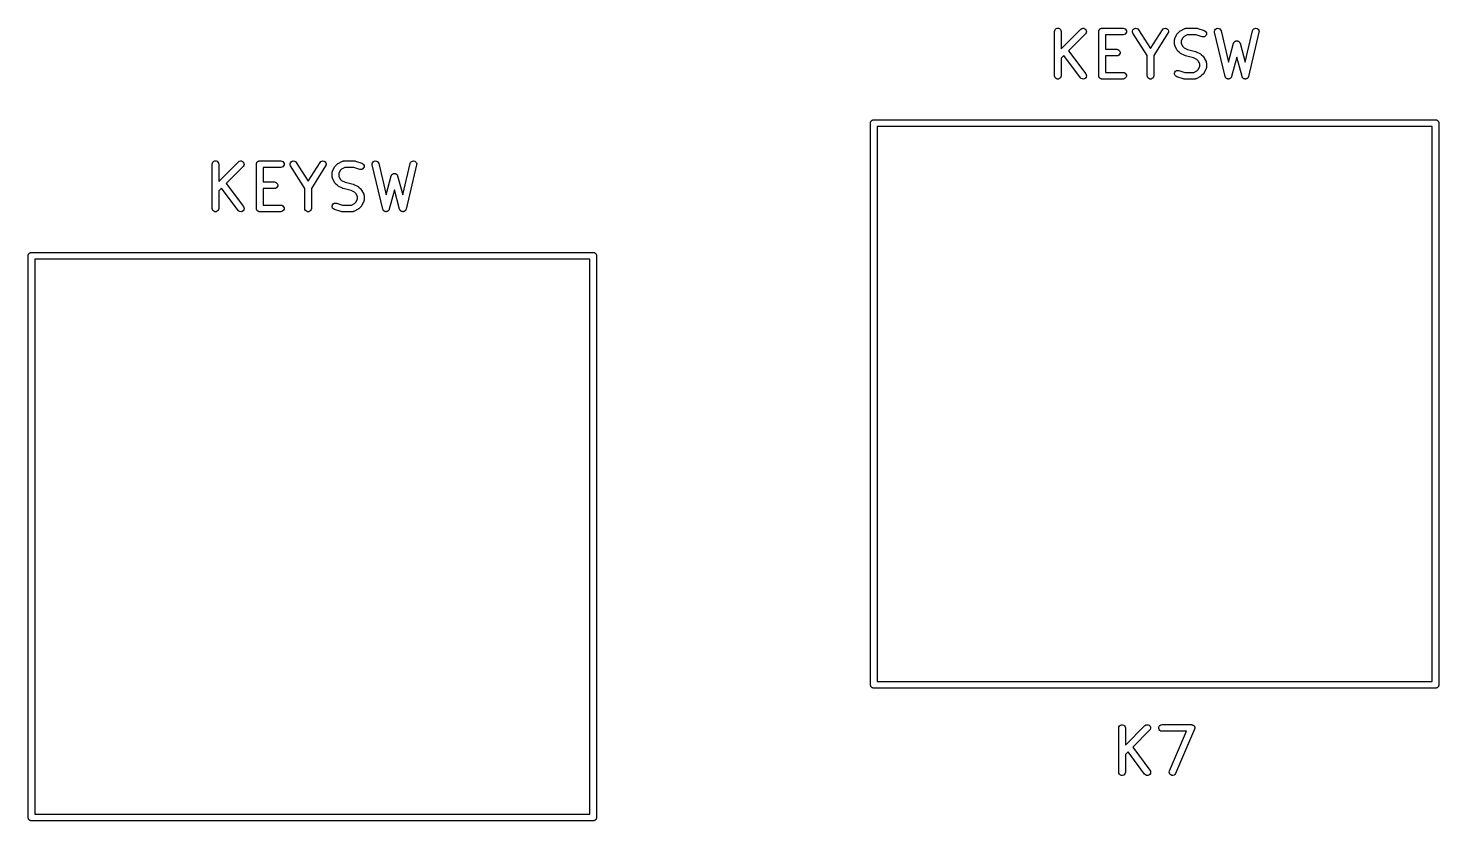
# Model space of a CAD drawing. Extents: x 78 to 205, y -87 to -13.
# Drawn here: x 96.7 to 128.6, y -33.86 to -15.94 of the extents above; entities that cross this region are included whole.
import ezdxf

# ---------------------------------------------------------------- set-up
doc = ezdxf.new("R2010")
doc.units = 0
doc.header["$MEASUREMENT"] = 0
doc.layers.add('BLACK', color=7, linetype='CONTINUOUS')

msp = doc.modelspace()

# ---------------------------------------------------------------- linework, layer by layer
at = {"layer": 'BLACK', "linetype": 'CONTINUOUS'}
for p, q in [((119.926, -15.9622), (119.946, -15.9454)), ((119.946, -15.9454), (119.97, -15.9365)), ((119.97, -15.9365), (119.997, -15.9365)), ((119.997, -15.9365), (120.021, -15.9454)), ((120.021, -15.9454), (120.041, -15.9622)), ((120.502, -15.9573), (120.523, -15.9424)), ((120.523, -15.9424), (120.548, -15.9357)), ((120.548, -15.9357), (120.574, -15.9379)), ((120.574, -15.9379), (120.598, -15.9489)), ((120.598, -15.9489), (120.616, -15.9674)), ((120.935, -15.9529), (120.941, -15.9496)), ((120.941, -15.9496), (120.946, -15.9454)), ((120.946, -15.9454), (120.952, -15.9432)), ((120.952, -15.9432), (120.958, -15.9399)), ((120.958, -15.9399), (120.964, -15.9388)), ((120.964, -15.9388), (120.97, -15.9365)), ((120.97, -15.9365), (120.977, -15.9365)), ((120.977, -15.9365), (120.984, -15.9354)), ((120.984, -15.9354), (121.46, -15.9354)), ((121.46, -15.9354), (121.485, -15.9399)), ((121.485, -15.9399), (121.508, -15.9529)), ((121.695, -15.9551), (121.717, -15.9411)), ((121.717, -15.9411), (121.742, -15.9354)), ((121.742, -15.9354), (121.768, -15.9389)), ((121.768, -15.9389), (121.791, -15.9509)), ((122.366, -15.9509), (122.39, -15.9389)), ((122.39, -15.9389), (122.415, -15.9354)), ((122.415, -15.9354), (122.441, -15.9411)), ((122.441, -15.9411), (122.463, -15.9551)), ((122.76, -15.9909), (122.855, -15.9433)), ((122.855, -15.9433), (122.859, -15.9421)), ((122.859, -15.9421), (122.863, -15.9399)), ((122.863, -15.9399), (122.871, -15.9384)), ((122.871, -15.9384), (122.88, -15.9359)), ((122.88, -15.9359), (122.884, -15.9361)), ((122.884, -15.9361), (122.888, -15.9354)), ((122.888, -15.9354), (123.126, -15.9354)), ((123.126, -15.9354), (123.138, -15.9375)), ((123.138, -15.9375), (123.15, -15.9392)), ((123.15, -15.9392), (123.293, -15.9868)), ((123.551, -15.9559), (123.573, -15.9415)), ((123.573, -15.9415), (123.598, -15.9355)), ((123.598, -15.9355), (123.624, -15.9385)), ((123.624, -15.9385), (123.647, -15.9502)), ((124.415, -15.9502), (124.438, -15.9385)), ((124.438, -15.9385), (124.464, -15.9355)), ((124.464, -15.9355), (124.489, -15.9415)), ((124.489, -15.9415), (124.511, -15.9559)), ((119.909, -16.0104), (119.913, -15.9847)), ((119.909, -17.0104), (119.909, -16.0104)), ((119.913, -15.9847), (119.926, -15.9622)), ((120.041, -15.9622), (120.054, -15.9847)), ((120.054, -15.9847), (120.059, -16.0104)), ((120.059, -16.4007), (120.502, -15.9573)), ((120.059, -16.0104), (120.059, -16.4007)), ((120.608, -16.0634), (120.225, -16.446)), ((120.623, -16.0421), (120.608, -16.0634)), ((120.616, -15.9674), (120.627, -15.991)), ((120.63, -16.0169), (120.623, -16.0421)), ((120.627, -15.991), (120.63, -16.0169)), ((120.909, -16.0104), (120.91, -16.0039)), ((120.909, -17.0104), (120.909, -16.0104)), ((120.91, -15.9974), (120.912, -15.9912)), ((120.91, -16.0039), (120.91, -15.9974)), ((120.912, -15.9912), (120.913, -15.9847)), ((120.913, -15.9847), (120.916, -15.979)), ((120.916, -15.979), (120.919, -15.9729)), ((120.919, -15.9729), (120.923, -15.9679)), ((120.923, -15.9679), (120.926, -15.9622)), ((120.926, -15.9622), (120.931, -15.958)), ((120.931, -15.958), (120.935, -15.9529)), ((121.46, -16.0854), (121.059, -16.0854)), ((121.059, -16.0854), (121.059, -16.4116)), ((121.485, -16.0809), (121.46, -16.0854)), ((121.508, -16.0678), (121.485, -16.0809)), ((121.508, -15.9529), (121.525, -15.9729)), ((121.525, -16.0479), (121.508, -16.0678)), ((121.525, -15.9729), (121.534, -15.9974)), ((121.534, -16.0234), (121.525, -16.0479)), ((121.534, -15.9974), (121.534, -16.0234)), ((121.671, -16.0006), (121.679, -15.9757)), ((121.672, -16.0266), (121.671, -16.0006)), ((121.682, -16.0506), (121.672, -16.0266)), ((121.679, -15.9757), (121.695, -15.9551)), ((122.004, -16.556), (121.682, -16.0506)), ((121.791, -15.9509), (121.809, -15.9701)), ((121.809, -15.9701), (122.079, -16.3945)), ((122.079, -16.3945), (122.349, -15.9701)), ((122.475, -16.0506), (122.154, -16.556)), ((122.349, -15.9701), (122.366, -15.9509)), ((122.463, -15.9551), (122.479, -15.9757)), ((122.485, -16.0266), (122.475, -16.0506)), ((122.479, -15.9757), (122.486, -16.0006)), ((122.486, -16.0006), (122.485, -16.0266)), ((122.623, -16.1923), (122.626, -16.1839)), ((122.624, -16.1966), (122.623, -16.1923)), ((122.623, -16.2009), (122.624, -16.1966)), ((122.623, -16.2961), (122.623, -16.2009)), ((122.626, -16.1839), (122.627, -16.1752)), ((122.627, -16.1752), (122.629, -16.1715)), ((122.629, -16.1715), (122.631, -16.1673)), ((122.631, -16.1673), (122.678, -16.0721)), ((122.678, -16.0721), (122.686, -16.0624)), ((122.686, -16.0624), (122.692, -16.0526)), ((122.692, -16.0526), (122.74, -16.005)), ((122.74, -16.005), (122.75, -15.9981)), ((122.75, -15.9981), (122.76, -15.9909)), ((122.807, -16.15), (122.773, -16.2186)), ((122.773, -16.2186), (122.773, -16.2784)), ((122.837, -16.1196), (122.807, -16.15)), ((122.906, -16.0854), (122.837, -16.1196)), ((123.114, -16.0854), (122.906, -16.0854)), ((123.246, -16.1292), (123.114, -16.0854)), ((123.271, -16.133), (123.246, -16.1292)), ((123.297, -16.1277), (123.271, -16.133)), ((123.293, -15.9868), (123.316, -15.9993)), ((123.319, -16.1141), (123.297, -16.1277)), ((123.316, -15.9993), (123.333, -16.0187)), ((123.335, -16.0937), (123.319, -16.1141)), ((123.333, -16.0187), (123.343, -16.043)), ((123.343, -16.069), (123.335, -16.0937)), ((123.343, -16.043), (123.343, -16.069)), ((123.528, -16.0017), (123.536, -15.9768)), ((123.53, -16.0278), (123.528, -16.0017)), ((123.768, -17.0278), (123.53, -16.0278)), ((123.536, -15.9768), (123.551, -15.9559)), ((123.647, -15.9502), (123.665, -15.9691)), ((123.665, -15.9691), (123.676, -15.993)), ((123.676, -15.993), (123.845, -16.7039)), ((123.961, -16.2707), (123.963, -16.2643)), ((123.963, -16.2643), (123.967, -16.259)), ((123.967, -16.259), (123.97, -16.2531)), ((123.97, -16.2531), (123.974, -16.2484)), ((123.974, -16.2484), (123.978, -16.243)), ((123.978, -16.243), (123.983, -16.2393)), ((123.983, -16.2393), (123.988, -16.2347)), ((123.988, -16.2347), (123.994, -16.2319)), ((123.994, -16.2319), (124, -16.2281)), ((124, -16.2281), (124.006, -16.2264)), ((124.006, -16.2264), (124.012, -16.2237)), ((124.012, -16.2237), (124.018, -16.2231)), ((124.018, -16.2231), (124.025, -16.2214)), ((124.025, -16.2214), (124.031, -16.2219)), ((124.031, -16.2219), (124.038, -16.2214)), ((124.038, -16.2214), (124.044, -16.2231)), ((124.044, -16.2231), (124.051, -16.2237)), ((124.051, -16.2237), (124.056, -16.2264)), ((124.056, -16.2264), (124.063, -16.2281)), ((124.063, -16.2281), (124.068, -16.2319)), ((124.068, -16.2319), (124.074, -16.2347)), ((124.074, -16.2347), (124.079, -16.2393)), ((124.079, -16.2393), (124.084, -16.243)), ((124.084, -16.243), (124.088, -16.2484)), ((124.088, -16.2484), (124.093, -16.2531)), ((124.093, -16.2531), (124.095, -16.259)), ((124.095, -16.259), (124.099, -16.2643)), ((124.099, -16.2643), (124.101, -16.2707)), ((124.218, -16.7039), (124.387, -15.993)), ((124.533, -16.0278), (124.295, -17.0278)), ((124.387, -15.993), (124.397, -15.9691)), ((124.397, -15.9691), (124.415, -15.9502)), ((124.511, -15.9559), (124.527, -15.9768)), ((124.527, -15.9768), (124.534, -16.0017)), ((124.534, -16.0017), (124.533, -16.0278)), ((120.118, -16.5531), (120.059, -16.6129)), ((120.495, -17.0554), (120.118, -16.5531)), ((120.225, -16.446), (120.615, -16.9654)), ((121.059, -16.4116), (121.317, -16.4116)), ((121.317, -16.5616), (121.059, -16.5616)), ((121.059, -16.5616), (121.059, -16.9354)), ((121.317, -16.4116), (121.343, -16.4161)), ((121.343, -16.557), (121.317, -16.5616)), ((121.343, -16.4161), (121.365, -16.4291)), ((121.365, -16.544), (121.343, -16.557)), ((121.365, -16.4291), (121.382, -16.4491)), ((121.382, -16.5241), (121.365, -16.544)), ((121.382, -16.4491), (121.391, -16.4735)), ((121.391, -16.4996), (121.382, -16.5241)), ((121.391, -16.4735), (121.391, -16.4996)), ((122.004, -17.0104), (122.004, -16.556)), ((122.154, -16.556), (122.154, -17.0104)), ((122.624, -16.3004), (122.623, -16.2961)), ((122.623, -16.3047), (122.624, -16.3004)), ((122.626, -16.3131), (122.623, -16.3047)), ((122.627, -16.3217), (122.626, -16.3131)), ((122.629, -16.3255), (122.627, -16.3217)), ((122.631, -16.3296), (122.629, -16.3255)), ((122.678, -16.4249), (122.631, -16.3296)), ((122.686, -16.4345), (122.678, -16.4249)), ((122.692, -16.4444), (122.686, -16.4345)), ((122.74, -16.492), (122.692, -16.4444)), ((122.75, -16.4989), (122.74, -16.492)), ((122.76, -16.506), (122.75, -16.4989)), ((122.855, -16.5537), (122.76, -16.506)), ((122.773, -16.2784), (122.807, -16.3469)), ((122.807, -16.3469), (122.837, -16.3773)), ((122.837, -16.3773), (122.914, -16.4158)), ((122.863, -16.556), (122.855, -16.5537)), ((122.87, -16.5593), (122.863, -16.556)), ((123.053, -16.605), (122.87, -16.5593)), ((122.914, -16.4158), (123.097, -16.4614)), ((123.097, -16.4614), (123.104, -16.4648)), ((123.104, -16.4648), (123.112, -16.4671)), ((123.112, -16.4671), (123.208, -16.5147)), ((123.208, -16.5147), (123.217, -16.5219)), ((123.217, -16.5219), (123.227, -16.5288)), ((123.227, -16.5288), (123.275, -16.5764)), ((123.275, -16.5764), (123.282, -16.5862)), ((123.282, -16.5862), (123.289, -16.5959)), ((123.845, -16.7039), (123.959, -16.2768)), ((124.031, -16.5872), (123.913, -17.0297)), ((123.959, -16.2768), (123.961, -16.2707)), ((124.149, -17.0297), (124.031, -16.5872)), ((124.101, -16.2707), (124.104, -16.2768)), ((124.104, -16.2768), (124.218, -16.7039)), ((120.059, -16.6129), (120.059, -17.0104)), ((122.632, -16.927), (122.648, -16.9066)), ((122.648, -16.9066), (122.67, -16.893)), ((122.67, -16.893), (122.696, -16.8878)), ((122.696, -16.8878), (122.722, -16.8916)), ((122.722, -16.8916), (122.853, -16.9354)), ((123.13, -16.6434), (123.053, -16.605)), ((123.061, -16.9354), (123.13, -16.9011)), ((123.16, -16.6739), (123.13, -16.6434)), ((123.13, -16.9011), (123.16, -16.8707)), ((123.194, -16.7424), (123.16, -16.6739)), ((123.16, -16.8707), (123.194, -16.8022)), ((123.194, -16.8022), (123.194, -16.7424)), ((123.289, -16.5959), (123.336, -16.6911)), ((123.336, -16.8534), (123.289, -16.9487)), ((123.336, -16.6911), (123.338, -16.6953)), ((123.338, -16.8493), (123.336, -16.8534)), ((123.338, -16.6953), (123.34, -16.699)), ((123.34, -16.8456), (123.338, -16.8493)), ((123.34, -16.699), (123.341, -16.7077)), ((123.341, -16.8369), (123.34, -16.8456)), ((123.341, -16.7077), (123.344, -16.7161)), ((123.344, -16.8285), (123.341, -16.8369)), ((123.344, -16.7161), (123.343, -16.7204)), ((123.343, -16.7204), (123.344, -16.7247)), ((123.344, -16.8199), (123.343, -16.8242)), ((123.343, -16.8242), (123.344, -16.8285)), ((123.344, -16.7247), (123.344, -16.8199)), ((119.913, -17.036), (119.909, -17.0104)), ((119.926, -17.0586), (119.913, -17.036)), ((119.946, -17.0753), (119.926, -17.0586)), ((119.97, -17.0842), (119.946, -17.0753)), ((119.997, -17.0842), (119.97, -17.0842)), ((120.021, -17.0753), (119.997, -17.0842)), ((120.041, -17.0586), (120.021, -17.0753)), ((120.054, -17.036), (120.041, -17.0586)), ((120.059, -17.0104), (120.054, -17.036)), ((120.514, -17.0732), (120.495, -17.0554)), ((120.538, -17.0834), (120.514, -17.0732)), ((120.564, -17.0848), (120.538, -17.0834)), ((120.589, -17.0773), (120.564, -17.0848)), ((120.61, -17.0617), (120.589, -17.0773)), ((120.624, -17.0398), (120.61, -17.0617)), ((120.615, -16.9654), (120.627, -16.9886)), ((120.63, -17.0145), (120.624, -17.0398)), ((120.627, -16.9886), (120.63, -17.0145)), ((120.91, -17.0168), (120.909, -17.0104)), ((120.91, -17.0234), (120.91, -17.0168)), ((120.912, -17.0296), (120.91, -17.0234)), ((120.913, -17.036), (120.912, -17.0296)), ((120.916, -17.0417), (120.913, -17.036)), ((120.919, -17.0479), (120.916, -17.0417)), ((120.923, -17.0529), (120.919, -17.0479)), ((120.926, -17.0586), (120.923, -17.0529)), ((120.931, -17.0628), (120.926, -17.0586)), ((120.935, -17.0678), (120.931, -17.0628)), ((120.941, -17.0711), (120.935, -17.0678)), ((120.946, -17.0753), (120.941, -17.0711)), ((120.952, -17.0776), (120.946, -17.0753)), ((120.958, -17.0809), (120.952, -17.0776)), ((120.964, -17.082), (120.958, -17.0809)), ((120.97, -17.0842), (120.964, -17.082)), ((120.977, -17.0842), (120.97, -17.0842)), ((120.984, -17.0854), (120.977, -17.0842)), ((121.46, -17.0854), (120.984, -17.0854)), ((121.059, -16.9354), (121.46, -16.9354)), ((121.46, -16.9354), (121.485, -16.9399)), ((121.485, -17.0809), (121.46, -17.0854)), ((121.485, -16.9399), (121.508, -16.9529)), ((121.508, -17.0678), (121.485, -17.0809)), ((121.508, -16.9529), (121.525, -16.9729)), ((121.525, -17.0479), (121.508, -17.0678)), ((121.525, -16.9729), (121.534, -16.9974)), ((121.534, -17.0234), (121.525, -17.0479)), ((121.534, -16.9974), (121.534, -17.0234)), ((122.008, -17.036), (122.004, -17.0104)), ((122.021, -17.0586), (122.008, -17.036)), ((122.041, -17.0753), (122.021, -17.0586)), ((122.066, -17.0842), (122.041, -17.0753)), ((122.092, -17.0842), (122.066, -17.0842)), ((122.116, -17.0753), (122.092, -17.0842)), ((122.136, -17.0586), (122.116, -17.0753)), ((122.149, -17.036), (122.136, -17.0586)), ((122.154, -17.0104), (122.149, -17.036)), ((122.624, -16.9518), (122.632, -16.927)), ((122.624, -16.9778), (122.624, -16.9518)), ((122.634, -17.002), (122.624, -16.9778)), ((122.651, -17.0215), (122.634, -17.002)), ((122.674, -17.0339), (122.651, -17.0215)), ((122.817, -17.0815), (122.674, -17.0339)), ((122.829, -17.0833), (122.817, -17.0815)), ((122.841, -17.0854), (122.829, -17.0833)), ((123.079, -17.0854), (122.841, -17.0854)), ((122.853, -16.9354), (123.061, -16.9354)), ((123.083, -17.0846), (123.079, -17.0854)), ((123.087, -17.0849), (123.083, -17.0846)), ((123.096, -17.0824), (123.087, -17.0849)), ((123.104, -17.0809), (123.096, -17.0824)), ((123.108, -17.0787), (123.104, -17.0809)), ((123.112, -17.0775), (123.108, -17.0787)), ((123.208, -17.0298), (123.112, -17.0775)), ((123.217, -17.0227), (123.208, -17.0298)), ((123.227, -17.0158), (123.217, -17.0227)), ((123.275, -16.9682), (123.227, -17.0158)), ((123.282, -16.9583), (123.275, -16.9682)), ((123.289, -16.9487), (123.282, -16.9583)), ((123.771, -17.0348), (123.768, -17.0278)), ((123.773, -17.0422), (123.771, -17.0348)), ((123.776, -17.0466), (123.773, -17.0422)), ((123.778, -17.0517), (123.776, -17.0466)), ((123.783, -17.0572), (123.778, -17.0517)), ((123.788, -17.0635), (123.783, -17.0572)), ((123.792, -17.0666), (123.788, -17.0635)), ((123.796, -17.0706), (123.792, -17.0666)), ((123.803, -17.074), (123.796, -17.0706)), ((123.809, -17.0784), (123.803, -17.074)), ((123.814, -17.0798), (123.809, -17.0784)), ((123.819, -17.0823), (123.814, -17.0798)), ((123.827, -17.0831), (123.819, -17.0823)), ((123.834, -17.0851), (123.827, -17.0831)), ((123.84, -17.0846), (123.834, -17.0851)), ((123.845, -17.0852), (123.84, -17.0846)), ((123.853, -17.0835), (123.845, -17.0852)), ((123.86, -17.0828), (123.853, -17.0835)), ((123.865, -17.0805), (123.86, -17.0828)), ((123.87, -17.0792), (123.865, -17.0805)), ((123.877, -17.075), (123.87, -17.0792)), ((123.884, -17.0718), (123.877, -17.075)), ((123.888, -17.0679), (123.884, -17.0718)), ((123.892, -17.0649), (123.888, -17.0679)), ((123.897, -17.0587), (123.892, -17.0649)), ((123.902, -17.0533), (123.897, -17.0587)), ((123.904, -17.0484), (123.902, -17.0533)), ((123.908, -17.044), (123.904, -17.0484)), ((123.91, -17.0366), (123.908, -17.044)), ((123.913, -17.0297), (123.91, -17.0366)), ((124.152, -17.0366), (124.149, -17.0297)), ((124.155, -17.044), (124.152, -17.0366)), ((124.158, -17.0484), (124.155, -17.044)), ((124.16, -17.0533), (124.158, -17.0484)), ((124.166, -17.0587), (124.16, -17.0533)), ((124.17, -17.0649), (124.166, -17.0587)), ((124.175, -17.0679), (124.17, -17.0649)), ((124.179, -17.0718), (124.175, -17.0679)), ((124.185, -17.075), (124.179, -17.0718)), ((124.192, -17.0792), (124.185, -17.075)), ((124.197, -17.0805), (124.192, -17.0792)), ((124.202, -17.0828), (124.197, -17.0805)), ((124.21, -17.0835), (124.202, -17.0828)), ((124.217, -17.0852), (124.21, -17.0835)), ((124.223, -17.0846), (124.217, -17.0852)), ((124.228, -17.0851), (124.223, -17.0846)), ((124.235, -17.0831), (124.228, -17.0851)), ((124.243, -17.0823), (124.235, -17.0831)), ((124.248, -17.0798), (124.243, -17.0823)), ((124.253, -17.0784), (124.248, -17.0798)), ((124.26, -17.074), (124.253, -17.0784)), ((124.266, -17.0706), (124.26, -17.074)), ((124.27, -17.0666), (124.266, -17.0706)), ((124.275, -17.0635), (124.27, -17.0666)), ((124.279, -17.0572), (124.275, -17.0635)), ((124.284, -17.0517), (124.279, -17.0572)), ((124.286, -17.0466), (124.284, -17.0517)), ((124.29, -17.0422), (124.286, -17.0466)), ((124.292, -17.0348), (124.29, -17.0422)), ((124.295, -17.0278), (124.292, -17.0348)), ((115.749, -18.0688), (115.751, -18.0625)), ((115.749, -18.0754), (115.749, -18.0688)), ((115.749, -30.7886), (115.749, -18.0754)), ((115.751, -18.0625), (115.752, -18.056)), ((115.752, -18.056), (115.756, -18.0502)), ((115.756, -18.0502), (115.758, -18.0439)), ((115.758, -18.0439), (115.762, -18.0388)), ((115.762, -18.0388), (115.766, -18.033)), ((115.766, -18.033), (115.771, -18.0288)), ((115.771, -18.0288), (115.775, -18.0237)), ((115.775, -18.0237), (115.781, -18.0203)), ((115.781, -18.0203), (115.786, -18.016)), ((115.786, -18.016), (115.792, -18.0138)), ((115.792, -18.0138), (115.798, -18.0104)), ((115.798, -18.0104), (115.805, -18.0093)), ((115.805, -18.0093), (115.811, -18.007)), ((115.811, -18.007), (115.817, -18.007)), ((115.817, -18.007), (115.817, -18.007)), ((115.817, -18.007), (128.531, -18.007)), ((115.899, -18.157), (115.899, -30.707)), ((128.449, -18.157), (115.899, -18.157)), ((128.449, -30.707), (128.449, -18.157)), ((128.531, -18.007), (128.537, -18.007)), ((128.531, -18.007), (128.531, -18.007)), ((128.537, -18.007), (128.543, -18.0093)), ((128.543, -18.0093), (128.55, -18.0104)), ((128.55, -18.0104), (128.556, -18.0138)), ((128.556, -18.0138), (128.562, -18.016)), ((128.562, -18.016), (128.567, -18.0203)), ((128.567, -18.0203), (128.573, -18.0237)), ((128.573, -18.0237), (128.577, -18.0288)), ((128.577, -18.0288), (128.582, -18.033)), ((128.582, -18.033), (128.586, -18.0388)), ((128.586, -18.0388), (128.59, -18.0439)), ((128.59, -18.0439), (128.592, -18.0502)), ((128.592, -18.0502), (128.596, -18.056)), ((128.596, -18.056), (128.597, -18.0625)), ((128.597, -18.0625), (128.599, -18.0688)), ((128.599, -18.0688), (128.599, -18.0754)), ((128.599, -18.0754), (128.599, -18.0754)), ((128.599, -18.0754), (128.599, -30.7886)), ((100.859, -19.0104), (100.863, -18.9847)), ((100.859, -20.0104), (100.859, -19.0104)), ((100.863, -18.9847), (100.876, -18.9622)), ((100.876, -18.9622), (100.896, -18.9454)), ((100.896, -18.9454), (100.92, -18.9365)), ((100.92, -18.9365), (100.947, -18.9365)), ((100.947, -18.9365), (100.971, -18.9454)), ((100.971, -18.9454), (100.991, -18.9622)), ((100.991, -18.9622), (101.004, -18.9847)), ((101.004, -18.9847), (101.009, -19.0104)), ((101.009, -19.4007), (101.452, -18.9573)), ((101.009, -19.0104), (101.009, -19.4007)), ((101.558, -19.0634), (101.175, -19.446)), ((101.452, -18.9573), (101.473, -18.9424)), ((101.473, -18.9424), (101.498, -18.9357)), ((101.498, -18.9357), (101.524, -18.9379)), ((101.524, -18.9379), (101.548, -18.9489)), ((101.548, -18.9489), (101.566, -18.9674)), ((101.573, -19.0421), (101.558, -19.0634)), ((101.566, -18.9674), (101.577, -18.991)), ((101.58, -19.0169), (101.573, -19.0421)), ((101.577, -18.991), (101.58, -19.0169)), ((101.859, -19.0104), (101.86, -19.0039)), ((101.859, -20.0104), (101.859, -19.0104)), ((101.86, -18.9974), (101.862, -18.9912)), ((101.86, -19.0039), (101.86, -18.9974)), ((101.862, -18.9912), (101.863, -18.9847)), ((101.863, -18.9847), (101.866, -18.979)), ((101.866, -18.979), (101.869, -18.9729)), ((101.869, -18.9729), (101.873, -18.9679)), ((101.873, -18.9679), (101.876, -18.9622)), ((101.876, -18.9622), (101.881, -18.958)), ((101.881, -18.958), (101.885, -18.9529)), ((101.885, -18.9529), (101.891, -18.9496)), ((101.891, -18.9496), (101.896, -18.9454)), ((101.896, -18.9454), (101.902, -18.9432)), ((101.902, -18.9432), (101.908, -18.9399)), ((101.908, -18.9399), (101.914, -18.9388)), ((101.914, -18.9388), (101.92, -18.9365)), ((101.92, -18.9365), (101.927, -18.9365)), ((101.927, -18.9365), (101.934, -18.9354)), ((101.934, -18.9354), (102.41, -18.9354)), ((102.41, -19.0854), (102.009, -19.0854)), ((102.009, -19.0854), (102.009, -19.4116)), ((102.41, -18.9354), (102.435, -18.9399)), ((102.435, -19.0809), (102.41, -19.0854)), ((102.435, -18.9399), (102.458, -18.9529)), ((102.458, -19.0678), (102.435, -19.0809)), ((102.458, -18.9529), (102.475, -18.9729)), ((102.475, -19.0479), (102.458, -19.0678)), ((102.475, -18.9729), (102.484, -18.9974)), ((102.484, -19.0234), (102.475, -19.0479)), ((102.484, -18.9974), (102.484, -19.0234)), ((102.621, -19.0006), (102.629, -18.9757)), ((102.622, -19.0266), (102.621, -19.0006)), ((102.632, -19.0506), (102.622, -19.0266)), ((102.629, -18.9757), (102.645, -18.9551)), ((102.954, -19.556), (102.632, -19.0506)), ((102.645, -18.9551), (102.667, -18.9411)), ((102.667, -18.9411), (102.692, -18.9354)), ((102.692, -18.9354), (102.718, -18.9389)), ((102.718, -18.9389), (102.741, -18.9509)), ((102.741, -18.9509), (102.759, -18.9701)), ((102.759, -18.9701), (103.029, -19.3945)), ((103.029, -19.3945), (103.299, -18.9701)), ((103.425, -19.0506), (103.104, -19.556)), ((103.299, -18.9701), (103.316, -18.9509)), ((103.316, -18.9509), (103.34, -18.9389)), ((103.34, -18.9389), (103.365, -18.9354)), ((103.365, -18.9354), (103.391, -18.9411)), ((103.391, -18.9411), (103.413, -18.9551)), ((103.413, -18.9551), (103.429, -18.9757)), ((103.435, -19.0266), (103.425, -19.0506)), ((103.429, -18.9757), (103.436, -19.0006)), ((103.436, -19.0006), (103.435, -19.0266)), ((103.581, -19.1673), (103.628, -19.0721)), ((103.628, -19.0721), (103.636, -19.0624)), ((103.636, -19.0624), (103.642, -19.0526)), ((103.642, -19.0526), (103.69, -19.005)), ((103.69, -19.005), (103.7, -18.9981)), ((103.7, -18.9981), (103.71, -18.9909)), ((103.71, -18.9909), (103.805, -18.9433)), ((103.787, -19.1196), (103.757, -19.15)), ((103.856, -19.0854), (103.787, -19.1196)), ((103.805, -18.9433), (103.809, -18.9421)), ((103.809, -18.9421), (103.813, -18.9399)), ((103.813, -18.9399), (103.821, -18.9384)), ((103.821, -18.9384), (103.83, -18.9359)), ((103.83, -18.9359), (103.834, -18.9361)), ((103.834, -18.9361), (103.838, -18.9354)), ((103.838, -18.9354), (104.076, -18.9354)), ((104.064, -19.0854), (103.856, -19.0854)), ((104.196, -19.1292), (104.064, -19.0854)), ((104.076, -18.9354), (104.088, -18.9375)), ((104.088, -18.9375), (104.1, -18.9392)), ((104.1, -18.9392), (104.243, -18.9868)), ((104.221, -19.133), (104.196, -19.1292)), ((104.247, -19.1277), (104.221, -19.133)), ((104.243, -18.9868), (104.266, -18.9993)), ((104.269, -19.1141), (104.247, -19.1277)), ((104.266, -18.9993), (104.283, -19.0187)), ((104.285, -19.0937), (104.269, -19.1141)), ((104.283, -19.0187), (104.293, -19.043)), ((104.293, -19.069), (104.285, -19.0937)), ((104.293, -19.043), (104.293, -19.069)), ((104.478, -19.0017), (104.486, -18.9768)), ((104.48, -19.0278), (104.478, -19.0017)), ((104.718, -20.0278), (104.48, -19.0278)), ((104.486, -18.9768), (104.501, -18.9559)), ((104.501, -18.9559), (104.523, -18.9415)), ((104.523, -18.9415), (104.548, -18.9355)), ((104.548, -18.9355), (104.574, -18.9385)), ((104.574, -18.9385), (104.597, -18.9502)), ((104.597, -18.9502), (104.615, -18.9691)), ((104.615, -18.9691), (104.626, -18.993)), ((104.626, -18.993), (104.795, -19.7039)), ((105.168, -19.7039), (105.337, -18.993)), ((105.483, -19.0278), (105.245, -20.0278)), ((105.337, -18.993), (105.347, -18.9691)), ((105.347, -18.9691), (105.365, -18.9502)), ((105.365, -18.9502), (105.388, -18.9385)), ((105.388, -18.9385), (105.414, -18.9355)), ((105.414, -18.9355), (105.439, -18.9415)), ((105.439, -18.9415), (105.461, -18.9559)), ((105.461, -18.9559), (105.477, -18.9768)), ((105.477, -18.9768), (105.484, -19.0017)), ((105.484, -19.0017), (105.483, -19.0278)), ((101.175, -19.446), (101.565, -19.9654)), ((102.009, -19.4116), (102.267, -19.4116)), ((102.267, -19.4116), (102.293, -19.4161)), ((102.293, -19.4161), (102.315, -19.4291)), ((102.315, -19.4291), (102.332, -19.4491)), ((102.332, -19.4491), (102.341, -19.4735)), ((103.573, -19.1923), (103.576, -19.1839)), ((103.574, -19.1966), (103.573, -19.1923)), ((103.573, -19.2009), (103.574, -19.1966)), ((103.573, -19.2961), (103.573, -19.2009)), ((103.574, -19.3004), (103.573, -19.2961)), ((103.573, -19.3047), (103.574, -19.3004)), ((103.576, -19.3131), (103.573, -19.3047)), ((103.576, -19.1839), (103.577, -19.1752)), ((103.577, -19.3217), (103.576, -19.3131)), ((103.577, -19.1752), (103.579, -19.1715)), ((103.579, -19.3255), (103.577, -19.3217)), ((103.579, -19.1715), (103.581, -19.1673)), ((103.581, -19.3296), (103.579, -19.3255)), ((103.628, -19.4249), (103.581, -19.3296)), ((103.636, -19.4345), (103.628, -19.4249)), ((103.642, -19.4444), (103.636, -19.4345)), ((103.69, -19.492), (103.642, -19.4444)), ((103.757, -19.15), (103.723, -19.2186)), ((103.723, -19.2186), (103.723, -19.2784)), ((103.723, -19.2784), (103.757, -19.3469)), ((103.757, -19.3469), (103.787, -19.3773)), ((103.787, -19.3773), (103.864, -19.4158)), ((103.864, -19.4158), (104.047, -19.4614)), ((104.795, -19.7039), (104.909, -19.2768)), ((104.909, -19.2768), (104.911, -19.2707)), ((104.911, -19.2707), (104.913, -19.2643)), ((104.913, -19.2643), (104.917, -19.259)), ((104.917, -19.259), (104.92, -19.2531)), ((104.92, -19.2531), (104.924, -19.2484)), ((104.924, -19.2484), (104.928, -19.243)), ((104.928, -19.243), (104.933, -19.2393)), ((104.933, -19.2393), (104.938, -19.2347)), ((104.938, -19.2347), (104.944, -19.2319)), ((104.944, -19.2319), (104.95, -19.2281)), ((104.95, -19.2281), (104.956, -19.2264)), ((104.956, -19.2264), (104.962, -19.2237)), ((104.962, -19.2237), (104.968, -19.2231)), ((104.968, -19.2231), (104.975, -19.2214)), ((104.975, -19.2214), (104.981, -19.2219)), ((104.981, -19.2219), (104.988, -19.2214)), ((104.988, -19.2214), (104.994, -19.2231)), ((104.994, -19.2231), (105.001, -19.2237)), ((105.001, -19.2237), (105.006, -19.2264)), ((105.006, -19.2264), (105.013, -19.2281)), ((105.013, -19.2281), (105.018, -19.2319)), ((105.018, -19.2319), (105.024, -19.2347)), ((105.024, -19.2347), (105.029, -19.2393)), ((105.029, -19.2393), (105.034, -19.243)), ((105.034, -19.243), (105.038, -19.2484)), ((105.038, -19.2484), (105.043, -19.2531)), ((105.043, -19.2531), (105.045, -19.259)), ((105.045, -19.259), (105.049, -19.2643)), ((105.049, -19.2643), (105.051, -19.2707)), ((105.051, -19.2707), (105.054, -19.2768)), ((105.054, -19.2768), (105.168, -19.7039)), ((101.068, -19.5531), (101.009, -19.6129)), ((101.009, -19.6129), (101.009, -20.0104)), ((101.445, -20.0554), (101.068, -19.5531)), ((102.267, -19.5616), (102.009, -19.5616)), ((102.009, -19.5616), (102.009, -19.9354)), ((102.293, -19.557), (102.267, -19.5616)), ((102.315, -19.544), (102.293, -19.557)), ((102.332, -19.5241), (102.315, -19.544)), ((102.341, -19.4996), (102.332, -19.5241)), ((102.341, -19.4735), (102.341, -19.4996)), ((102.954, -20.0104), (102.954, -19.556)), ((103.104, -19.556), (103.104, -20.0104)), ((103.7, -19.4989), (103.69, -19.492)), ((103.71, -19.506), (103.7, -19.4989)), ((103.805, -19.5537), (103.71, -19.506)), ((103.813, -19.556), (103.805, -19.5537)), ((103.82, -19.5593), (103.813, -19.556)), ((104.003, -19.605), (103.82, -19.5593)), ((104.08, -19.6434), (104.003, -19.605)), ((104.047, -19.4614), (104.054, -19.4648)), ((104.054, -19.4648), (104.062, -19.4671)), ((104.062, -19.4671), (104.158, -19.5147)), ((104.11, -19.6739), (104.08, -19.6434)), ((104.144, -19.7424), (104.11, -19.6739)), ((104.144, -19.8022), (104.144, -19.7424)), ((104.158, -19.5147), (104.167, -19.5219)), ((104.167, -19.5219), (104.177, -19.5288)), ((104.177, -19.5288), (104.225, -19.5764)), ((104.225, -19.5764), (104.232, -19.5862)), ((104.232, -19.5862), (104.239, -19.5959)), ((104.239, -19.5959), (104.286, -19.6911)), ((104.286, -19.6911), (104.288, -19.6953)), ((104.288, -19.6953), (104.29, -19.699)), ((104.29, -19.699), (104.291, -19.7077)), ((104.291, -19.7077), (104.294, -19.7161)), ((104.294, -19.7161), (104.293, -19.7204)), ((104.293, -19.7204), (104.294, -19.7247)), ((104.294, -19.7247), (104.294, -19.8199)), ((104.981, -19.5872), (104.863, -20.0297)), ((105.099, -20.0297), (104.981, -19.5872)), ((100.863, -20.036), (100.859, -20.0104)), ((100.876, -20.0586), (100.863, -20.036)), ((100.896, -20.0753), (100.876, -20.0586)), ((100.92, -20.0842), (100.896, -20.0753)), ((100.947, -20.0842), (100.92, -20.0842)), ((100.971, -20.0753), (100.947, -20.0842)), ((100.991, -20.0586), (100.971, -20.0753)), ((101.004, -20.036), (100.991, -20.0586)), ((101.009, -20.0104), (101.004, -20.036)), ((101.464, -20.0732), (101.445, -20.0554)), ((101.488, -20.0834), (101.464, -20.0732)), ((101.514, -20.0848), (101.488, -20.0834)), ((101.539, -20.0773), (101.514, -20.0848)), ((101.56, -20.0617), (101.539, -20.0773)), ((101.574, -20.0398), (101.56, -20.0617)), ((101.565, -19.9654), (101.577, -19.9886)), ((101.58, -20.0145), (101.574, -20.0398)), ((101.577, -19.9886), (101.58, -20.0145)), ((101.86, -20.0168), (101.859, -20.0104)), ((101.86, -20.0234), (101.86, -20.0168)), ((101.862, -20.0296), (101.86, -20.0234)), ((101.863, -20.036), (101.862, -20.0296)), ((101.866, -20.0417), (101.863, -20.036)), ((101.869, -20.0479), (101.866, -20.0417)), ((101.873, -20.0529), (101.869, -20.0479)), ((101.876, -20.0586), (101.873, -20.0529)), ((101.881, -20.0628), (101.876, -20.0586)), ((101.885, -20.0678), (101.881, -20.0628)), ((101.891, -20.0711), (101.885, -20.0678)), ((101.896, -20.0753), (101.891, -20.0711)), ((101.902, -20.0776), (101.896, -20.0753)), ((101.908, -20.0809), (101.902, -20.0776)), ((101.914, -20.082), (101.908, -20.0809)), ((101.92, -20.0842), (101.914, -20.082)), ((101.927, -20.0842), (101.92, -20.0842)), ((101.934, -20.0854), (101.927, -20.0842)), ((102.41, -20.0854), (101.934, -20.0854)), ((102.009, -19.9354), (102.41, -19.9354)), ((102.41, -19.9354), (102.435, -19.9399)), ((102.435, -20.0809), (102.41, -20.0854)), ((102.435, -19.9399), (102.458, -19.9529)), ((102.458, -20.0678), (102.435, -20.0809)), ((102.458, -19.9529), (102.475, -19.9729)), ((102.475, -20.0479), (102.458, -20.0678)), ((102.475, -19.9729), (102.484, -19.9974)), ((102.484, -20.0234), (102.475, -20.0479)), ((102.484, -19.9974), (102.484, -20.0234)), ((102.958, -20.036), (102.954, -20.0104)), ((102.971, -20.0586), (102.958, -20.036)), ((102.991, -20.0753), (102.971, -20.0586)), ((103.016, -20.0842), (102.991, -20.0753)), ((103.042, -20.0842), (103.016, -20.0842)), ((103.066, -20.0753), (103.042, -20.0842)), ((103.086, -20.0586), (103.066, -20.0753)), ((103.099, -20.036), (103.086, -20.0586)), ((103.104, -20.0104), (103.099, -20.036)), ((103.574, -19.9518), (103.582, -19.927)), ((103.574, -19.9778), (103.574, -19.9518)), ((103.584, -20.002), (103.574, -19.9778)), ((103.582, -19.927), (103.598, -19.9066)), ((103.601, -20.0215), (103.584, -20.002)), ((103.598, -19.9066), (103.62, -19.893)), ((103.624, -20.0339), (103.601, -20.0215)), ((103.62, -19.893), (103.646, -19.8878)), ((103.767, -20.0815), (103.624, -20.0339)), ((103.646, -19.8878), (103.672, -19.8916)), ((103.672, -19.8916), (103.803, -19.9354)), ((103.779, -20.0833), (103.767, -20.0815)), ((103.791, -20.0854), (103.779, -20.0833)), ((104.029, -20.0854), (103.791, -20.0854)), ((103.803, -19.9354), (104.011, -19.9354)), ((104.011, -19.9354), (104.08, -19.9011)), ((104.033, -20.0846), (104.029, -20.0854)), ((104.037, -20.0849), (104.033, -20.0846)), ((104.046, -20.0824), (104.037, -20.0849)), ((104.054, -20.0809), (104.046, -20.0824)), ((104.058, -20.0787), (104.054, -20.0809)), ((104.062, -20.0775), (104.058, -20.0787)), ((104.158, -20.0298), (104.062, -20.0775)), ((104.08, -19.9011), (104.11, -19.8707)), ((104.11, -19.8707), (104.144, -19.8022)), ((104.167, -20.0227), (104.158, -20.0298)), ((104.177, -20.0158), (104.167, -20.0227)), ((104.225, -19.9682), (104.177, -20.0158)), ((104.232, -19.9583), (104.225, -19.9682)), ((104.239, -19.9487), (104.232, -19.9583)), ((104.286, -19.8534), (104.239, -19.9487)), ((104.288, -19.8493), (104.286, -19.8534)), ((104.29, -19.8456), (104.288, -19.8493)), ((104.291, -19.8369), (104.29, -19.8456)), ((104.294, -19.8285), (104.291, -19.8369)), ((104.294, -19.8199), (104.293, -19.8242)), ((104.293, -19.8242), (104.294, -19.8285)), ((104.721, -20.0348), (104.718, -20.0278)), ((104.723, -20.0422), (104.721, -20.0348)), ((104.726, -20.0466), (104.723, -20.0422)), ((104.728, -20.0517), (104.726, -20.0466)), ((104.733, -20.0572), (104.728, -20.0517)), ((104.738, -20.0635), (104.733, -20.0572)), ((104.742, -20.0666), (104.738, -20.0635)), ((104.746, -20.0706), (104.742, -20.0666)), ((104.753, -20.074), (104.746, -20.0706)), ((104.759, -20.0784), (104.753, -20.074)), ((104.764, -20.0798), (104.759, -20.0784)), ((104.769, -20.0823), (104.764, -20.0798)), ((104.777, -20.0831), (104.769, -20.0823)), ((104.784, -20.0851), (104.777, -20.0831)), ((104.79, -20.0846), (104.784, -20.0851)), ((104.795, -20.0852), (104.79, -20.0846)), ((104.803, -20.0835), (104.795, -20.0852)), ((104.81, -20.0828), (104.803, -20.0835)), ((104.815, -20.0805), (104.81, -20.0828)), ((104.82, -20.0792), (104.815, -20.0805)), ((104.827, -20.075), (104.82, -20.0792)), ((104.834, -20.0718), (104.827, -20.075)), ((104.838, -20.0679), (104.834, -20.0718)), ((104.842, -20.0649), (104.838, -20.0679)), ((104.847, -20.0587), (104.842, -20.0649)), ((104.852, -20.0533), (104.847, -20.0587)), ((104.854, -20.0484), (104.852, -20.0533)), ((104.858, -20.044), (104.854, -20.0484)), ((104.86, -20.0366), (104.858, -20.044)), ((104.863, -20.0297), (104.86, -20.0366)), ((105.102, -20.0366), (105.099, -20.0297)), ((105.105, -20.044), (105.102, -20.0366)), ((105.108, -20.0484), (105.105, -20.044)), ((105.11, -20.0533), (105.108, -20.0484)), ((105.116, -20.0587), (105.11, -20.0533)), ((105.12, -20.0649), (105.116, -20.0587)), ((105.125, -20.0679), (105.12, -20.0649)), ((105.129, -20.0718), (105.125, -20.0679)), ((105.135, -20.075), (105.129, -20.0718)), ((105.142, -20.0792), (105.135, -20.075)), ((105.147, -20.0805), (105.142, -20.0792)), ((105.152, -20.0828), (105.147, -20.0805)), ((105.16, -20.0835), (105.152, -20.0828)), ((105.167, -20.0852), (105.16, -20.0835)), ((105.173, -20.0846), (105.167, -20.0852)), ((105.178, -20.0851), (105.173, -20.0846)), ((105.185, -20.0831), (105.178, -20.0851)), ((105.193, -20.0823), (105.185, -20.0831)), ((105.198, -20.0798), (105.193, -20.0823)), ((105.203, -20.0784), (105.198, -20.0798)), ((105.21, -20.074), (105.203, -20.0784)), ((105.216, -20.0706), (105.21, -20.074)), ((105.22, -20.0666), (105.216, -20.0706)), ((105.225, -20.0635), (105.22, -20.0666)), ((105.229, -20.0572), (105.225, -20.0635)), ((105.234, -20.0517), (105.229, -20.0572)), ((105.236, -20.0466), (105.234, -20.0517)), ((105.24, -20.0422), (105.236, -20.0466)), ((105.242, -20.0348), (105.24, -20.0422)), ((105.245, -20.0278), (105.242, -20.0348)), ((96.7024, -21.056), (96.7058, -21.0502)), ((96.7058, -21.0502), (96.708, -21.0439)), ((96.708, -21.0439), (96.7123, -21.0388)), ((96.7123, -21.0388), (96.7157, -21.033)), ((96.7157, -21.033), (96.7208, -21.0288)), ((96.7208, -21.0288), (96.725, -21.0237)), ((96.725, -21.0237), (96.7308, -21.0203)), ((96.7308, -21.0203), (96.7359, -21.016)), ((96.7359, -21.016), (96.7422, -21.0138)), ((96.7422, -21.0138), (96.748, -21.0104)), ((96.748, -21.0104), (96.7545, -21.0093)), ((96.7545, -21.0093), (96.7608, -21.007)), ((96.7608, -21.007), (96.7674, -21.007)), ((96.7674, -21.007), (96.7674, -21.007)), ((96.7674, -21.007), (109.481, -21.007)), ((109.481, -21.007), (109.487, -21.007)), ((109.481, -21.007), (109.481, -21.007)), ((109.487, -21.007), (109.493, -21.0093)), ((109.493, -21.0093), (109.5, -21.0104)), ((109.5, -21.0104), (109.506, -21.0138)), ((109.506, -21.0138), (109.512, -21.016)), ((109.512, -21.016), (109.517, -21.0203)), ((109.517, -21.0203), (109.523, -21.0237)), ((109.523, -21.0237), (109.527, -21.0288)), ((109.527, -21.0288), (109.532, -21.033)), ((109.532, -21.033), (109.536, -21.0388)), ((109.536, -21.0388), (109.54, -21.0439)), ((109.54, -21.0439), (109.542, -21.0502)), ((109.542, -21.0502), (109.546, -21.056)), ((96.699, -21.0688), (96.7013, -21.0625)), ((96.699, -21.0754), (96.699, -21.0688)), ((96.699, -33.7886), (96.699, -21.0754)), ((96.7013, -21.0625), (96.7024, -21.056)), ((96.849, -21.157), (96.849, -33.707)), ((109.399, -21.157), (96.849, -21.157)), ((109.399, -33.707), (109.399, -21.157)), ((109.546, -21.056), (109.547, -21.0625)), ((109.547, -21.0625), (109.549, -21.0688)), ((109.549, -21.0688), (109.549, -21.0754)), ((109.549, -21.0754), (109.549, -21.0754)), ((109.549, -21.0754), (109.549, -33.7886)), ((115.749, -30.7952), (115.749, -30.7886)), ((115.749, -30.7886), (115.749, -30.7886)), ((115.751, -30.8015), (115.749, -30.7952)), ((115.752, -30.808), (115.751, -30.8015)), ((115.756, -30.8138), (115.752, -30.808)), ((115.758, -30.8201), (115.756, -30.8138)), ((115.762, -30.8252), (115.758, -30.8201)), ((115.766, -30.831), (115.762, -30.8252)), ((115.771, -30.8352), (115.766, -30.831)), ((115.775, -30.8403), (115.771, -30.8352)), ((115.781, -30.8437), (115.775, -30.8403)), ((115.786, -30.848), (115.781, -30.8437)), ((115.792, -30.8502), (115.786, -30.848)), ((115.798, -30.8536), (115.792, -30.8502)), ((115.805, -30.8547), (115.798, -30.8536)), ((115.811, -30.857), (115.805, -30.8547)), ((115.817, -30.857), (115.811, -30.857)), ((128.531, -30.857), (115.817, -30.857)), ((115.817, -30.857), (115.817, -30.857)), ((115.899, -30.707), (128.449, -30.707)), ((128.537, -30.857), (128.531, -30.857)), ((128.531, -30.857), (128.531, -30.857)), ((128.543, -30.8547), (128.537, -30.857)), ((128.55, -30.8536), (128.543, -30.8547)), ((128.556, -30.8502), (128.55, -30.8536)), ((128.562, -30.848), (128.556, -30.8502)), ((128.567, -30.8437), (128.562, -30.848)), ((128.573, -30.8403), (128.567, -30.8437)), ((128.577, -30.8352), (128.573, -30.8403)), ((128.582, -30.831), (128.577, -30.8352)), ((128.586, -30.8252), (128.582, -30.831)), ((128.59, -30.8201), (128.586, -30.8252)), ((128.592, -30.8138), (128.59, -30.8201)), ((128.596, -30.808), (128.592, -30.8138)), ((128.597, -30.8015), (128.596, -30.808)), ((128.599, -30.7952), (128.597, -30.8015)), ((128.599, -30.7886), (128.599, -30.7886)), ((128.599, -30.7886), (128.599, -30.7952)), ((121.361, -31.7584), (121.365, -31.7327)), ((121.361, -32.7584), (121.361, -31.7584)), ((121.365, -31.7327), (121.378, -31.7102)), ((121.378, -31.7102), (121.398, -31.6934)), ((121.398, -31.6934), (121.423, -31.6845)), ((121.423, -31.6845), (121.449, -31.6845)), ((121.449, -31.6845), (121.473, -31.6934)), ((121.473, -31.6934), (121.493, -31.7102)), ((121.493, -31.7102), (121.506, -31.7327)), ((121.506, -31.7327), (121.511, -31.7584)), ((121.511, -32.1487), (121.954, -31.7053)), ((121.511, -31.7584), (121.511, -32.1487)), ((122.06, -31.8114), (121.678, -32.194)), ((121.954, -31.7053), (121.976, -31.6904)), ((121.976, -31.6904), (122.001, -31.6837)), ((122.001, -31.6837), (122.027, -31.6859)), ((122.027, -31.6859), (122.05, -31.6969)), ((122.05, -31.6969), (122.069, -31.7154)), ((122.075, -31.7901), (122.06, -31.8114)), ((122.069, -31.7154), (122.08, -31.739)), ((122.082, -31.7649), (122.075, -31.7901)), ((122.08, -31.739), (122.082, -31.7649)), ((122.267, -31.7454), (122.276, -31.7209)), ((122.267, -31.7714), (122.267, -31.7454)), ((122.276, -31.7959), (122.267, -31.7714)), ((122.276, -31.7209), (122.292, -31.7009)), ((122.292, -31.8158), (122.276, -31.7959)), ((122.292, -31.7009), (122.315, -31.6879)), ((122.315, -31.8289), (122.292, -31.8158)), ((122.315, -31.6879), (122.341, -31.6834)), ((122.341, -31.8334), (122.315, -31.8289)), ((122.341, -31.6834), (123.007, -31.6834)), ((122.894, -31.8334), (122.341, -31.8334)), ((122.51, -32.7288), (122.894, -31.8334)), ((123.076, -31.7879), (122.648, -32.7879)), ((123.007, -31.6834), (123.016, -31.6849)), ((123.016, -31.6849), (123.024, -31.6854)), ((123.024, -31.6854), (123.029, -31.6871)), ((123.029, -31.6871), (123.033, -31.6879)), ((123.033, -31.6879), (123.04, -31.6922)), ((123.04, -31.6922), (123.048, -31.6956)), ((123.048, -31.6956), (123.052, -31.6987)), ((123.052, -31.6987), (123.056, -31.7009)), ((123.056, -31.7009), (123.061, -31.7075)), ((123.061, -31.7075), (123.067, -31.7135)), ((123.067, -31.7135), (123.069, -31.7174)), ((123.069, -31.7174), (123.072, -31.7209)), ((123.072, -31.7209), (123.075, -31.729)), ((123.075, -31.729), (123.079, -31.7367)), ((123.078, -31.7795), (123.076, -31.7879)), ((123.081, -31.7714), (123.078, -31.7795)), ((123.079, -31.7367), (123.08, -31.7411)), ((123.08, -31.7411), (123.081, -31.7454)), ((123.081, -31.7454), (123.081, -31.754)), ((123.081, -31.754), (123.082, -31.7626)), ((123.082, -31.7626), (123.081, -31.7669)), ((123.081, -31.7669), (123.081, -31.7714)), ((121.678, -32.194), (122.067, -32.7134)), ((121.571, -32.3011), (121.511, -32.3609)), ((121.511, -32.3609), (121.511, -32.7584)), ((121.947, -32.8034), (121.571, -32.3011)), ((121.365, -32.784), (121.361, -32.7584)), ((121.378, -32.8066), (121.365, -32.784)), ((121.398, -32.8233), (121.378, -32.8066)), ((121.423, -32.8322), (121.398, -32.8233)), ((121.449, -32.8322), (121.423, -32.8322)), ((121.473, -32.8233), (121.449, -32.8322)), ((121.493, -32.8066), (121.473, -32.8233)), ((121.506, -32.784), (121.493, -32.8066)), ((121.511, -32.7584), (121.506, -32.784)), ((121.966, -32.8212), (121.947, -32.8034)), ((121.99, -32.8314), (121.966, -32.8212)), ((122.016, -32.8328), (121.99, -32.8314)), ((122.041, -32.8253), (122.016, -32.8328)), ((122.062, -32.8097), (122.041, -32.8253)), ((122.076, -32.7878), (122.062, -32.8097)), ((122.067, -32.7134), (122.079, -32.7366)), ((122.082, -32.7625), (122.076, -32.7878)), ((122.079, -32.7366), (122.082, -32.7625)), ((122.504, -32.7542), (122.51, -32.7288)), ((122.507, -32.7801), (122.504, -32.7542)), ((122.519, -32.8033), (122.507, -32.7801)), ((122.538, -32.8211), (122.519, -32.8033)), ((122.562, -32.8314), (122.538, -32.8211)), ((122.588, -32.8329), (122.562, -32.8314)), ((122.613, -32.8253), (122.588, -32.8329)), ((122.633, -32.8097), (122.613, -32.8253)), ((122.648, -32.7879), (122.633, -32.8097)), ((96.699, -33.7952), (96.699, -33.7886)), ((96.699, -33.7886), (96.699, -33.7886)), ((96.7013, -33.8015), (96.699, -33.7952)), ((96.7024, -33.808), (96.7013, -33.8015)), ((96.7058, -33.8138), (96.7024, -33.808)), ((96.708, -33.8201), (96.7058, -33.8138)), ((96.849, -33.707), (109.399, -33.707)), ((109.542, -33.8138), (109.54, -33.8201)), ((109.546, -33.808), (109.542, -33.8138)), ((109.547, -33.8015), (109.546, -33.808)), ((109.549, -33.7952), (109.547, -33.8015)), ((109.549, -33.7886), (109.549, -33.7886)), ((109.549, -33.7886), (109.549, -33.7952)), ((96.7123, -33.8252), (96.708, -33.8201)), ((96.7157, -33.831), (96.7123, -33.8252)), ((96.7208, -33.8352), (96.7157, -33.831)), ((96.725, -33.8403), (96.7208, -33.8352)), ((96.7308, -33.8437), (96.725, -33.8403)), ((96.7359, -33.848), (96.7308, -33.8437)), ((96.7422, -33.8502), (96.7359, -33.848)), ((96.748, -33.8536), (96.7422, -33.8502)), ((96.7545, -33.8547), (96.748, -33.8536)), ((96.7608, -33.857), (96.7545, -33.8547)), ((96.7674, -33.857), (96.7608, -33.857)), ((109.481, -33.857), (96.7674, -33.857)), ((96.7674, -33.857), (96.7674, -33.857)), ((109.487, -33.857), (109.481, -33.857)), ((109.481, -33.857), (109.481, -33.857)), ((109.493, -33.8547), (109.487, -33.857)), ((109.5, -33.8536), (109.493, -33.8547)), ((109.506, -33.8502), (109.5, -33.8536)), ((109.512, -33.848), (109.506, -33.8502)), ((109.517, -33.8437), (109.512, -33.848)), ((109.523, -33.8403), (109.517, -33.8437)), ((109.527, -33.8352), (109.523, -33.8403)), ((109.532, -33.831), (109.527, -33.8352)), ((109.536, -33.8252), (109.532, -33.831)), ((109.54, -33.8201), (109.536, -33.8252))]:
    msp.add_line(p, q, dxfattribs=at)

doc.saveas('drawing.dxf')
